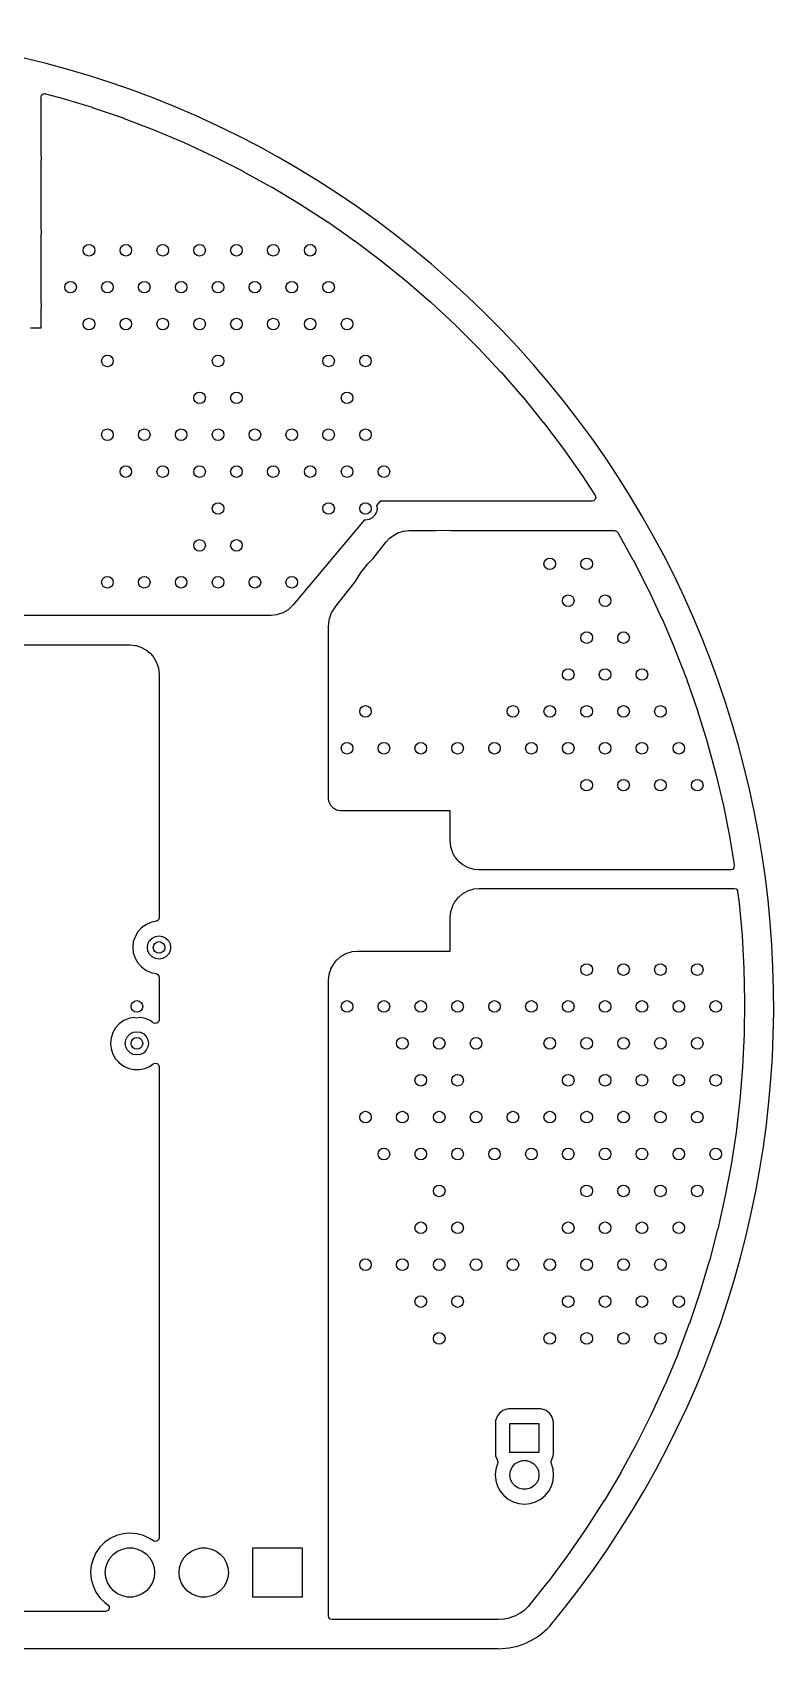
# Model space of a CAD drawing. Extents: x 116 to 183, y -93.2 to -37.6.
# Drawn here: x 157.4 to 183, y -93.2 to -37.6 of the extents above; entities that cross this region are included whole.
import ezdxf

# ---------------------------------------------------------------- set-up
doc = ezdxf.new("R2010")
doc.units = 0
doc.layers.add('BLACK', color=7, linetype='CONTINUOUS')

msp = doc.modelspace()

# ---------------------------------------------------------------- linework, layer by layer
at = {"layer": 'BLACK', "linetype": 'CONTINUOUS'}
for p, q in [((157.734, -39.813297), (157.753685, -39.746258)), ((157.734, -41.746888), (157.734, -39.813297)), ((157.753685, -39.746258), (157.806489, -39.700503)), ((157.806489, -39.700503), (157.875647, -39.690559)), ((157.875647, -39.690559), (157.890007, -39.693499)), ((157.890007, -39.693499), (158.41125, -39.832796)), ((158.41125, -39.832796), (158.415323, -39.833961)), ((158.415323, -39.833961), (159.493389, -40.162673)), ((159.493389, -40.162673), (159.497436, -40.163985)), ((159.497436, -40.163985), (160.563356, -40.53001)), ((160.563356, -40.53001), (160.567414, -40.531483)), ((160.567414, -40.531483), (161.619904, -40.934376)), ((161.619904, -40.934376), (161.623902, -40.935986)), ((161.623902, -40.935986), (162.661802, -41.375305)), ((162.661802, -41.375305), (162.665704, -41.377038)), ((162.665704, -41.377038), (163.687667, -41.852213)), ((157.734679, -41.759849), (157.734, -41.746888)), ((157.734, -42.07311), (157.734679, -42.060149)), ((157.734, -44.286888), (157.734, -42.07311)), ((157.75046, -41.91), (157.734679, -41.759849)), ((157.734679, -42.060149), (157.75046, -41.91)), ((163.687667, -41.852213), (163.691468, -41.854061)), ((163.691468, -41.854061), (164.69628, -42.36453)), ((164.69628, -42.36453), (164.700092, -42.366551)), ((164.700092, -42.366551), (165.470248, -42.792167)), ((165.470248, -42.792167), (165.686478, -42.911663)), ((165.686478, -42.911663), (165.69022, -42.913817)), ((165.69022, -42.913817), (166.657027, -43.492933)), ((166.657027, -43.492933), (166.660666, -43.495199)), ((166.660666, -43.495199), (167.606794, -44.107662)), ((157.734679, -44.299849), (157.734, -44.286888)), ((157.75046, -44.45), (157.734679, -44.299849)), ((157.734679, -44.600149), (157.75046, -44.45)), ((167.606794, -44.107662), (167.610326, -44.110038)), ((167.610326, -44.110038), (168.199336, -44.521111)), ((157.734, -44.61311), (157.734679, -44.600149)), ((157.734, -46.826888), (157.734, -44.61311)), ((168.199336, -44.521111), (168.534504, -44.755026)), ((168.534504, -44.755026), (168.537993, -44.757552)), ((168.537993, -44.757552), (168.822242, -44.971022)), ((168.822242, -44.971022), (169.439169, -45.434331)), ((169.439169, -45.434331), (169.442576, -45.436984)), ((169.442576, -45.436984), (170.319621, -46.144702)), ((170.319621, -46.144702), (170.322933, -46.147471)), ((170.322933, -46.147471), (171.174832, -46.885311)), ((157.734679, -46.839849), (157.734, -46.826888)), ((157.734, -47.15311), (157.734679, -47.140149)), ((157.734, -47.752), (157.734, -47.15311)), ((157.75046, -46.99), (157.734679, -46.839849)), ((157.734679, -47.140149), (157.75046, -46.99)), ((171.174832, -46.885311), (171.178045, -46.888194)), ((171.178045, -46.888194), (172.003709, -47.65521)), ((157.368509, -47.752), (157.480002, -47.752)), ((157.480002, -47.752), (157.734, -47.752)), ((172.003709, -47.65521), (172.006821, -47.658203)), ((172.006821, -47.658203), (172.805309, -48.453523)), ((172.805309, -48.453523), (172.808312, -48.45662)), ((172.808312, -48.45662), (172.94377, -48.601278)), ((172.94377, -48.601278), (173.578619, -49.279242)), ((173.578619, -49.279242), (173.581515, -49.282444)), ((173.581515, -49.282444), (174.322737, -50.131404)), ((174.322737, -50.131404), (174.325519, -50.134705)), ((174.325519, -50.134705), (175.03672, -51.008929)), ((175.03672, -51.008929), (175.039386, -51.012325)), ((175.039386, -51.012325), (175.719733, -51.910792)), ((175.719733, -51.910792), (175.722279, -51.914279)), ((175.722279, -51.914279), (176.370929, -52.835872)), ((176.370929, -52.835872), (176.373352, -52.839445)), ((176.373352, -52.839445), (176.823759, -53.529203)), ((169.31, -53.975), (169.290423, -54.098607)), ((169.418, -53.721), (169.293316, -53.86966)), ((169.293316, -53.86966), (169.31, -53.975)), ((176.719934, -53.721), (169.418, -53.721)), ((176.772265, -53.709417), (176.719934, -53.721)), ((176.824735, -53.663279), (176.772265, -53.709417)), ((176.823759, -53.529203), (176.843931, -53.596098)), ((176.843931, -53.596098), (176.824735, -53.663279)), ((168.874234, -54.369335), (166.420097, -57.295422)), ((168.91, -54.375), (168.874234, -54.369335)), ((169.033607, -54.355423), (168.91, -54.375)), ((169.145114, -54.298607), (169.033607, -54.355423)), ((169.233607, -54.210114), (169.145114, -54.298607)), ((169.290423, -54.098607), (169.233607, -54.210114)), ((169.629562, -55.116605), (169.742074, -54.996969)), ((169.742074, -54.996969), (169.758862, -54.982085)), ((169.758862, -54.982085), (169.886541, -54.888066)), ((169.886541, -54.888066), (169.90575, -54.876444)), ((169.90575, -54.876444), (170.048295, -54.806993)), ((170.048295, -54.806993), (170.069281, -54.799029)), ((170.069281, -54.799029), (170.222007, -54.756428)), ((170.222007, -54.756428), (170.244087, -54.752378)), ((170.244087, -54.752378), (170.407627, -54.737509)), ((170.407627, -54.737509), (170.418855, -54.737)), ((170.418855, -54.737), (171.329869, -54.737)), ((171.329869, -54.737), (171.59224, -54.72325)), ((171.59224, -54.72325), (171.854611, -54.737)), ((171.854611, -54.737), (177.494121, -54.737)), ((177.494121, -54.737), (177.56116, -54.756685)), ((177.56116, -54.756685), (177.602411, -54.800592)), ((177.602411, -54.800592), (178.12597, -55.739144)), ((169.171705, -55.700821), (169.622263, -55.125108)), ((169.622263, -55.125108), (169.629562, -55.116605)), ((168.561151, -56.47325), (168.760681, -56.166002)), ((168.760681, -56.166002), (168.991233, -55.881293)), ((168.991233, -55.881293), (169.171705, -55.700821)), ((178.12597, -55.739144), (178.128008, -55.74295)), ((178.128008, -55.74295), (178.642458, -56.745707)), ((167.856715, -57.381086), (168.549873, -56.495383)), ((168.549873, -56.495383), (168.561151, -56.47325)), ((178.642458, -56.745707), (178.644361, -56.749582)), ((178.644361, -56.749582), (179.123566, -57.769582)), ((166.410855, -57.305294), (166.268261, -57.441854)), ((166.420097, -57.295422), (166.410855, -57.305294)), ((165.642778, -57.658), (153.673067, -57.658)), ((165.656281, -57.657263), (165.642778, -57.658)), ((165.852545, -57.635763), (165.656281, -57.657263)), ((165.878911, -57.629916), (165.852545, -57.635763)), ((166.059413, -57.568626), (165.878911, -57.629916)), ((166.083887, -57.55721), (166.059413, -57.568626)), ((166.246838, -57.458298), (166.083887, -57.55721)), ((166.268261, -57.441854), (166.246838, -57.458298)), ((167.643693, -57.969551), (167.662876, -57.796934)), ((167.662876, -57.796934), (167.668886, -57.770223)), ((167.668886, -57.770223), (167.73191, -57.587431)), ((167.73191, -57.587431), (167.743644, -57.562683)), ((167.743644, -57.562683), (167.848893, -57.392308)), ((167.848893, -57.392308), (167.856715, -57.381086)), ((179.123566, -57.769582), (179.125334, -57.773521)), ((179.125334, -57.773521), (179.568759, -58.809628)), ((167.64, -58.009653), (167.640759, -57.995958)), ((167.64, -63.947267), (167.64, -58.009653)), ((167.640759, -57.995958), (167.643693, -57.969551)), ((155.70793, -58.674), (160.791907, -58.674)), ((160.791907, -58.674), (160.804061, -58.674597)), ((160.804061, -58.674597), (160.980941, -58.692018)), ((160.980941, -58.692018), (161.004769, -58.696757)), ((161.004769, -58.696757), (161.169001, -58.746576)), ((161.169001, -58.746576), (161.191453, -58.755877)), ((161.191453, -58.755877), (161.319573, -58.824358)), ((161.319573, -58.824358), (161.342798, -58.836772)), ((161.342798, -58.836772), (161.363008, -58.850276)), ((161.363008, -58.850276), (161.425824, -58.901827)), ((161.425824, -58.901827), (161.495666, -58.959145)), ((161.495666, -58.959145), (161.512854, -58.976333)), ((161.512854, -58.976333), (161.621722, -59.108989)), ((179.568759, -58.809628), (179.570388, -58.813626)), ((179.570388, -58.813626), (179.977467, -59.864515)), ((161.621722, -59.108989), (161.635227, -59.129201)), ((161.635227, -59.129201), (161.716121, -59.280543)), ((161.716121, -59.280543), (161.725424, -59.303001)), ((161.725424, -59.303001), (161.77524, -59.467224)), ((161.77524, -59.467224), (161.779982, -59.491065)), ((161.779982, -59.491065), (161.797403, -59.667938)), ((161.797403, -59.667938), (161.798, -59.680092)), ((161.798, -59.680092), (161.798, -68.066969)), ((179.977467, -59.864515), (179.978956, -59.868567)), ((179.978956, -59.868567), (180.349209, -60.933003)), ((180.349209, -60.933003), (180.350556, -60.937105)), ((180.350556, -60.937105), (180.683523, -62.01376)), ((180.683523, -62.01376), (180.684727, -62.017906)), ((180.684727, -62.017906), (180.980024, -63.10554)), ((180.980024, -63.10554), (180.981082, -63.109725)), ((180.981082, -63.109725), (181.238331, -64.206954)), ((167.641061, -63.963452), (167.64, -63.947267)), ((167.652644, -64.051434), (167.641061, -63.963452)), ((167.661022, -64.082702), (167.652644, -64.051434)), ((167.691845, -64.157115), (167.661022, -64.082702)), ((167.708029, -64.185147), (167.691845, -64.157115)), ((167.757063, -64.24905), (167.708029, -64.185147)), ((167.779949, -64.271936), (167.757063, -64.24905)), ((167.819294, -64.302126), (167.779949, -64.271936)), ((167.843852, -64.32097), (167.819294, -64.302126)), ((167.871884, -64.337154), (167.843852, -64.32097)), ((167.946297, -64.367977), (167.871884, -64.337154)), ((167.977563, -64.376355), (167.946297, -64.367977)), ((168.048271, -64.385664), (167.977563, -64.376355)), ((168.065547, -64.387939), (168.048271, -64.385664)), ((168.081732, -64.389), (168.065547, -64.387939)), ((170.830997, -64.389), (168.081732, -64.389)), ((170.831, -64.389), (170.830997, -64.389)), ((171.831, -64.389), (170.831, -64.389)), ((171.831, -65.389), (171.831, -64.389)), ((181.238331, -64.206954), (181.239243, -64.211174)), ((181.239243, -64.211174), (181.45814, -65.316683)), ((171.831, -65.389003), (171.831, -65.389)), ((171.831, -65.414907), (171.831, -65.389003)), ((171.831597, -65.427061), (171.831, -65.414907)), ((171.849018, -65.603941), (171.831597, -65.427061)), ((171.853757, -65.627769), (171.849018, -65.603941)), ((171.903575, -65.791998), (171.853757, -65.627769)), ((181.45814, -65.316683), (181.458905, -65.320932)), ((181.458905, -65.320932), (181.608609, -66.244722)), ((171.912878, -65.814456), (171.903575, -65.791998)), ((171.993772, -65.965798), (171.912878, -65.814456)), ((172.007277, -65.98601), (171.993772, -65.965798)), ((172.116145, -66.118666), (172.007277, -65.98601)), ((172.133333, -66.135854), (172.116145, -66.118666)), ((172.265989, -66.244722), (172.133333, -66.135854)), ((172.286201, -66.258227), (172.265989, -66.244722)), ((172.437543, -66.339121), (172.286201, -66.258227)), ((172.460001, -66.348424), (172.437543, -66.339121)), ((172.624224, -66.39824), (172.460001, -66.348424)), ((172.648065, -66.402982), (172.624224, -66.39824)), ((172.824939, -66.420403), (172.648065, -66.402982)), ((172.837093, -66.421), (172.824939, -66.420403)), ((181.491464, -66.421), (172.837093, -66.421)), ((181.493678, -66.42098), (181.491464, -66.421)), ((181.560356, -66.400102), (181.493678, -66.42098)), ((181.60516, -66.346489), (181.560356, -66.400102)), ((181.613867, -66.277164), (181.60516, -66.346489)), ((181.608609, -66.244722), (181.613867, -66.277164)), ((172.133328, -67.341149), (172.265995, -67.232272)), ((172.265995, -67.232272), (172.286195, -67.218775)), ((172.286195, -67.218775), (172.437549, -67.137875)), ((172.437549, -67.137875), (172.459994, -67.128577)), ((172.459994, -67.128577), (172.624232, -67.078757)), ((172.624232, -67.078757), (172.648056, -67.074018)), ((172.648056, -67.074018), (172.824939, -67.056597)), ((172.824939, -67.056597), (172.837093, -67.056)), ((172.837093, -67.056), (181.608724, -67.056)), ((181.608724, -67.056), (181.675763, -67.075685)), ((181.675763, -67.075685), (181.721518, -67.128489)), ((181.721518, -67.128489), (181.731744, -67.164437)), ((181.731744, -67.164437), (181.781249, -67.555766)), ((171.831597, -68.049938), (171.849018, -67.873056)), ((171.849018, -67.873056), (171.853757, -67.849232)), ((171.853757, -67.849232), (171.903577, -67.684994)), ((171.903577, -67.684994), (171.912875, -67.662549)), ((171.912875, -67.662549), (171.993775, -67.511195)), ((171.993775, -67.511195), (172.007272, -67.490995)), ((172.007272, -67.490995), (172.116149, -67.358328)), ((172.116149, -67.358328), (172.133328, -67.341149)), ((181.781249, -67.555766), (181.781716, -67.560058)), ((181.781716, -67.560058), (181.884156, -68.682386)), ((161.192129, -68.415111), (161.065466, -68.555785)), ((161.345265, -68.303851), (161.192129, -68.415111)), ((161.34527, -68.303848), (161.345265, -68.303851)), ((161.518192, -68.226857), (161.34527, -68.303848)), ((161.518197, -68.226855), (161.518192, -68.226857)), ((161.699781, -68.188259), (161.518197, -68.226855)), ((161.725511, -68.179763), (161.699781, -68.188259)), ((161.778315, -68.134008), (161.725511, -68.179763)), ((161.798, -68.066969), (161.778315, -68.134008)), ((171.831, -68.062092), (171.831597, -68.049938)), ((171.831, -69.215), (171.831, -68.062092)), ((160.912326, -68.899744), (160.89254, -69.088)), ((160.912327, -68.89974), (160.912326, -68.899744)), ((160.970818, -68.719722), (160.912327, -68.89974)), ((160.970821, -68.719715), (160.970818, -68.719722)), ((161.065466, -68.555785), (160.970821, -68.719715)), ((161.398, -69.088), (161.417577, -68.964393)), ((161.417577, -68.964393), (161.474393, -68.852886)), ((161.474393, -68.852886), (161.562886, -68.764393)), ((161.562886, -68.764393), (161.674393, -68.707577)), ((161.674393, -68.707577), (161.798, -68.688)), ((161.798, -68.688), (161.921607, -68.707577)), ((161.921607, -68.707577), (162.033114, -68.764393)), ((162.033114, -68.764393), (162.121607, -68.852886)), ((162.121607, -68.852886), (162.178423, -68.964393)), ((162.178423, -68.964393), (162.198, -69.088)), ((181.884156, -68.682386), (181.884473, -68.686691)), ((181.884473, -68.686691), (181.947778, -69.811868)), ((160.89254, -69.088), (160.912326, -69.276256)), ((160.912326, -69.276256), (160.912327, -69.276259)), ((160.912327, -69.276259), (160.970818, -69.456277)), ((160.970818, -69.456277), (160.970821, -69.456284)), ((160.970821, -69.456284), (161.065467, -69.620216)), ((161.417577, -69.211607), (161.398, -69.088)), ((161.474393, -69.323114), (161.417577, -69.211607)), ((161.562886, -69.411607), (161.474393, -69.323114)), ((161.674393, -69.468423), (161.562886, -69.411607)), ((161.798, -69.488), (161.674393, -69.468423)), ((161.921607, -69.468423), (161.798, -69.488)), ((162.033114, -69.411607), (161.921607, -69.468423)), ((162.121607, -69.323114), (162.033114, -69.411607)), ((162.178423, -69.211607), (162.121607, -69.323114)), ((162.198, -69.088), (162.178423, -69.211607)), ((167.816272, -69.649995), (167.925149, -69.517328)), ((167.925149, -69.517328), (167.942328, -69.500149)), ((167.942328, -69.500149), (168.074995, -69.391272)), ((168.074995, -69.391272), (168.095195, -69.377775)), ((168.095195, -69.377775), (168.246549, -69.296875)), ((168.246549, -69.296875), (168.268994, -69.287577)), ((168.268994, -69.287577), (168.433232, -69.237757)), ((168.433232, -69.237757), (168.457056, -69.233018)), ((168.457056, -69.233018), (168.633939, -69.215597)), ((168.633939, -69.215597), (168.646093, -69.215)), ((168.646093, -69.215), (170.830997, -69.215)), ((170.830997, -69.215), (170.831, -69.215)), ((170.831, -69.215), (171.831, -69.215)), ((161.065467, -69.620216), (161.192129, -69.760888)), ((161.192129, -69.760888), (161.345265, -69.872148)), ((161.345265, -69.872148), (161.34527, -69.872151)), ((161.34527, -69.872151), (161.518192, -69.949142)), ((161.518192, -69.949142), (161.518193, -69.949142)), ((161.518193, -69.949142), (161.518197, -69.949144)), ((161.518197, -69.949144), (161.699781, -69.98774)), ((161.699781, -69.98774), (161.761262, -70.020932)), ((161.761262, -70.020932), (161.795039, -70.082095)), ((161.795039, -70.082095), (161.798, -70.10903)), ((161.798, -70.10903), (161.798, -71.587182)), ((167.640597, -70.208938), (167.658018, -70.032056)), ((167.658018, -70.032056), (167.662757, -70.008232)), ((167.662757, -70.008232), (167.712577, -69.843994)), ((167.712577, -69.843994), (167.721875, -69.821549)), ((167.721875, -69.821549), (167.802775, -69.670195)), ((167.802775, -69.670195), (167.816272, -69.649995)), ((181.947778, -69.811868), (181.947946, -69.816182)), ((181.947946, -69.816182), (181.972045, -70.942931)), ((167.64, -70.221092), (167.640597, -70.208938)), ((167.64, -87.249), (167.64, -70.221092)), ((181.972062, -70.947249), (181.956925, -72.074124)), ((181.972045, -70.942931), (181.972062, -70.947249)), ((160.430129, -71.717111), (160.303466, -71.857785)), ((160.583265, -71.605851), (160.430129, -71.717111)), ((160.58327, -71.605848), (160.583265, -71.605851)), ((160.756192, -71.528857), (160.58327, -71.605848)), ((160.756197, -71.528855), (160.756192, -71.528857)), ((160.905789, -71.497058), (160.756197, -71.528855)), ((160.912393, -71.500423), (160.905789, -71.497058)), ((161.036, -71.52), (160.912393, -71.500423)), ((161.159607, -71.500423), (161.036, -71.52)), ((161.166209, -71.497059), (161.159607, -71.500423)), ((161.170001, -71.497865), (161.166209, -71.497059)), ((161.315802, -71.528855), (161.170001, -71.497865)), ((161.315807, -71.528857), (161.315802, -71.528855)), ((161.488729, -71.605848), (161.315807, -71.528857)), ((161.488734, -71.605851), (161.488729, -71.605848)), ((161.601115, -71.6875), (161.488734, -71.605851)), ((161.656353, -71.70992), (161.601115, -71.6875)), ((161.725511, -71.699976), (161.656353, -71.70992)), ((161.778315, -71.654221), (161.725511, -71.699976)), ((161.798, -71.587182), (161.778315, -71.654221)), ((160.150326, -72.201744), (160.13054, -72.39)), ((160.156822, -72.18175), (160.150326, -72.201744)), ((160.208818, -72.021722), (160.156822, -72.18175)), ((160.208821, -72.021715), (160.208818, -72.021722)), ((160.303466, -71.857785), (160.208821, -72.021715)), ((160.636, -72.39), (160.655577, -72.266393)), ((160.655577, -72.266393), (160.712393, -72.154886)), ((160.712393, -72.154886), (160.800886, -72.066393)), ((160.800886, -72.066393), (160.912393, -72.009577)), ((160.912393, -72.009577), (161.036, -71.99)), ((161.036, -71.99), (161.159607, -72.009577)), ((161.159607, -72.009577), (161.271114, -72.066393)), ((161.271114, -72.066393), (161.359607, -72.154886)), ((161.359607, -72.154886), (161.416423, -72.266393)), ((161.416423, -72.266393), (161.436, -72.39)), ((181.956792, -72.078439), (181.902433, -73.204138)), ((181.956925, -72.074124), (181.956792, -72.078439)), ((160.13054, -72.39), (160.150326, -72.578256)), ((160.150326, -72.578256), (160.150327, -72.578259)), ((160.150327, -72.578259), (160.208818, -72.758277)), ((160.208818, -72.758277), (160.208821, -72.758284)), ((160.208821, -72.758284), (160.303467, -72.922216)), ((160.655577, -72.513607), (160.636, -72.39)), ((160.712393, -72.625114), (160.655577, -72.513607)), ((160.800886, -72.713607), (160.712393, -72.625114)), ((160.912393, -72.770423), (160.800886, -72.713607)), ((161.036, -72.79), (160.912393, -72.770423)), ((161.159607, -72.770423), (161.036, -72.79)), ((161.271114, -72.713607), (161.159607, -72.770423)), ((161.359607, -72.625114), (161.271114, -72.713607)), ((161.416423, -72.513607), (161.359607, -72.625114)), ((161.436, -72.39), (161.416423, -72.513607)), ((160.303467, -72.922216), (160.384559, -73.012277)), ((160.384559, -73.012277), (160.430129, -73.062888)), ((160.430129, -73.062888), (160.583265, -73.174148)), ((160.583265, -73.174148), (160.58327, -73.174151)), ((160.58327, -73.174151), (160.756192, -73.251142)), ((160.756192, -73.251142), (160.756197, -73.251144)), ((160.756197, -73.251144), (160.941354, -73.2905)), ((160.941354, -73.2905), (160.941355, -73.2905)), ((160.941355, -73.2905), (161.130644, -73.2905)), ((161.130644, -73.2905), (161.130646, -73.2905)), ((161.130646, -73.2905), (161.315803, -73.251144)), ((161.315803, -73.251144), (161.48873, -73.174151)), ((161.48873, -73.174151), (161.601115, -73.092499)), ((161.601115, -73.092499), (161.666921, -73.069019)), ((161.666921, -73.069019), (161.734975, -73.084844)), ((161.734975, -73.084844), (161.78367, -73.13495)), ((161.78367, -73.13495), (161.798, -73.192817)), ((161.798, -73.192817), (161.798, -89.422131)), ((181.902149, -73.208446), (181.80864, -74.331524)), ((181.902433, -73.204138), (181.902149, -73.208446)), ((181.808207, -74.335819), (181.675658, -75.454973)), ((181.80864, -74.331524), (181.808207, -74.335819)), ((181.675076, -75.459251), (181.503644, -76.573135)), ((181.675658, -75.454973), (181.675076, -75.459251)), ((181.502913, -76.57739), (181.292816, -77.6846)), ((181.503644, -76.573135), (181.502913, -76.57739)), ((181.291938, -77.688827), (181.043413, -78.788107)), ((181.292816, -77.6846), (181.291938, -77.688827)), ((181.042387, -78.792301), (180.755762, -79.882196)), ((181.043413, -78.788107), (181.042387, -78.792301)), ((180.754592, -79.886351), (180.430183, -80.965664)), ((180.755762, -79.882196), (180.754592, -79.886351)), ((180.428868, -80.969776), (180.067097, -82.037106)), ((180.430183, -80.965664), (180.428868, -80.969776)), ((180.06564, -82.04117), (179.666935, -83.095252)), ((180.067097, -82.037106), (180.06564, -82.04117)), ((179.665338, -83.099263), (179.23017, -84.138853)), ((179.666935, -83.095252), (179.665338, -83.099263)), ((179.228434, -84.142806), (178.757339, -85.166621)), ((179.23017, -84.138853), (179.228434, -84.142806)), ((173.529452, -85.121455), (173.443206, -85.236664)), ((173.529455, -85.121452), (173.529452, -85.121455)), ((173.644664, -85.035206), (173.529455, -85.121452)), ((173.644671, -85.035202), (173.644664, -85.035206)), ((173.779516, -84.984908), (173.644671, -85.035202)), ((173.839123, -84.978501), (173.779516, -84.984908)), ((173.839129, -84.9785), (173.839123, -84.978501)), ((174.934864, -84.9785), (173.839129, -84.9785)), ((174.934873, -84.9785), (174.934864, -84.9785)), ((174.934881, -84.9785), (174.934873, -84.9785)), ((174.934883, -84.978501), (174.934881, -84.9785)), ((174.994483, -84.984908), (174.934883, -84.978501)), ((175.129328, -85.035202), (174.994482, -84.984908)), ((174.994482, -84.984908), (174.994483, -84.984908)), ((175.129335, -85.035206), (175.129328, -85.035202)), ((175.244544, -85.121452), (175.129335, -85.035206)), ((175.244547, -85.121455), (175.244544, -85.121452)), ((175.330793, -85.236664), (175.244547, -85.121455)), ((173.386501, -85.431123), (173.3865, -85.431135)), ((173.3865, -85.431135), (173.3865, -86.52687)), ((173.392908, -85.371517), (173.386501, -85.431116)), ((173.386501, -85.431116), (173.386501, -85.431123)), ((173.443202, -85.236671), (173.392908, -85.371517)), ((173.443206, -85.236664), (173.443202, -85.236671)), ((173.887, -86.479), (173.887, -85.479)), ((173.887, -85.479), (174.887, -85.479)), ((174.887, -85.479), (174.887, -86.479)), ((175.330795, -85.236668), (175.330793, -85.236664)), ((175.330796, -85.236669), (175.330795, -85.236668)), ((175.381091, -85.371517), (175.330796, -85.236669)), ((175.387499, -85.431128), (175.381091, -85.371517)), ((175.3875, -86.526873), (175.387499, -85.431128)), ((178.755466, -85.170511), (178.249023, -86.177293)), ((178.757339, -85.166621), (178.755466, -85.170511)), ((178.247016, -86.181115), (177.70585, -87.169624)), ((178.249023, -86.177293), (178.247016, -86.181115)), ((173.3865, -86.52687), (173.386501, -86.526876)), ((173.386501, -86.526876), (173.392908, -86.586483)), ((173.392908, -86.586483), (173.443202, -86.721328)), ((173.443202, -86.721328), (173.443204, -86.721331)), ((173.443204, -86.721331), (173.449231, -86.729382)), ((173.449231, -86.729382), (173.473648, -86.794846)), ((173.473648, -86.794846), (173.460105, -86.85847)), ((174.887, -86.479), (173.887, -86.479)), ((174.05957, -86.871125), (174.179292, -86.794184)), ((174.179292, -86.794184), (174.315843, -86.754089)), ((174.315843, -86.754089), (174.458157, -86.754089)), ((174.458157, -86.754089), (174.594708, -86.794184)), ((174.594708, -86.794184), (174.71443, -86.871125)), ((175.300435, -86.793746), (175.324771, -86.729379)), ((175.313911, -86.858467), (175.300435, -86.793746)), ((175.324771, -86.729379), (175.330796, -86.721331)), ((175.330796, -86.721331), (175.381091, -86.586483)), ((175.381091, -86.586483), (175.3875, -86.526873)), ((167.64, -92.106831), (167.64, -87.249)), ((173.400975, -87.05287), (173.381659, -87.249)), ((173.381659, -87.249), (173.400975, -87.445129)), ((173.458188, -86.864267), (173.400975, -87.05287)), ((173.459324, -86.862143), (173.458188, -86.864267)), ((173.459595, -86.860869), (173.459324, -86.862143)), ((173.460518, -86.858641), (173.459595, -86.860869)), ((173.460105, -86.85847), (173.460518, -86.858641)), ((173.887, -87.249), (173.907254, -87.108134)), ((173.907254, -87.389866), (173.887, -87.249)), ((173.907254, -87.108134), (173.966373, -86.97868)), ((173.966373, -86.97868), (174.05957, -86.871125)), ((174.71443, -86.871125), (174.807627, -86.97868)), ((174.807627, -86.97868), (174.866746, -87.108134)), ((174.866746, -87.108134), (174.887, -87.249)), ((174.887, -87.249), (174.866746, -87.389866)), ((175.313483, -86.858645), (175.313911, -86.858467)), ((175.314418, -86.860904), (175.313483, -86.858645)), ((175.314677, -86.862146), (175.314418, -86.860904)), ((175.315814, -86.864273), (175.314677, -86.862146)), ((175.373024, -87.052868), (175.315814, -86.864273)), ((175.392341, -87.249), (175.373024, -87.052868)), ((175.373024, -87.445132), (175.392341, -87.249)), ((177.703712, -87.173375), (177.128425, -88.142512)), ((177.70585, -87.169624), (177.703712, -87.173375)), ((173.400975, -87.445129), (173.458188, -87.633733)), ((173.458188, -87.633733), (173.551086, -87.807532)), ((173.551086, -87.807532), (173.55109, -87.807539)), ((173.55109, -87.807539), (173.676116, -87.959883)), ((173.966373, -87.51932), (173.907254, -87.389866)), ((174.05957, -87.626875), (173.966373, -87.51932)), ((174.179292, -87.703816), (174.05957, -87.626875)), ((174.315843, -87.743911), (174.179292, -87.703816)), ((174.458157, -87.743911), (174.315843, -87.743911)), ((174.594708, -87.703816), (174.458157, -87.743911)), ((174.71443, -87.626875), (174.594708, -87.703816)), ((174.807627, -87.51932), (174.71443, -87.626875)), ((174.866746, -87.389866), (174.807627, -87.51932)), ((175.097883, -87.959883), (175.22291, -87.807538)), ((175.22291, -87.807538), (175.315814, -87.633727)), ((175.315814, -87.633727), (175.373024, -87.445132)), ((173.676116, -87.959883), (173.82846, -88.084909)), ((173.82846, -88.084909), (173.828467, -88.084913)), ((173.828467, -88.084913), (174.002266, -88.177811)), ((174.002266, -88.177811), (174.002269, -88.177811)), ((174.002269, -88.177811), (174.002273, -88.177814)), ((174.002273, -88.177814), (174.190868, -88.235024)), ((174.190868, -88.235024), (174.387, -88.254341)), ((174.387, -88.254341), (174.583132, -88.235024)), ((174.583132, -88.235024), (174.771727, -88.177814)), ((174.771727, -88.177814), (174.945538, -88.08491)), ((174.945538, -88.08491), (175.097883, -87.959883)), ((177.126157, -88.146185), (176.517496, -89.094684)), ((177.128425, -88.142512), (177.126157, -88.146185)), ((159.925837, -89.569755), (159.758745, -89.736847)), ((160.119409, -89.434215), (159.925837, -89.569755)), ((160.119411, -89.434214), (160.119409, -89.434215)), ((160.333575, -89.334348), (160.119411, -89.434214)), ((160.333584, -89.334344), (160.333575, -89.334348)), ((160.561826, -89.273188), (160.333584, -89.334344)), ((160.561836, -89.273186), (160.561826, -89.273188)), ((160.797239, -89.252591), (160.561836, -89.273186)), ((160.797241, -89.252591), (160.797239, -89.252591)), ((161.032643, -89.273186), (160.797241, -89.252591)), ((161.032653, -89.273188), (161.032643, -89.273186)), ((161.260895, -89.334344), (161.032653, -89.273188)), ((161.260899, -89.334346), (161.260895, -89.334344)), ((161.260903, -89.334347), (161.260899, -89.334346)), ((161.449156, -89.422131), (161.260903, -89.334347)), ((161.47507, -89.434215), (161.449156, -89.422131)), ((161.475074, -89.434217), (161.47507, -89.434215)), ((161.602877, -89.523706), (161.475074, -89.434217)), ((161.656353, -89.544869), (161.602877, -89.523706)), ((161.725511, -89.534925), (161.656353, -89.544869)), ((161.778315, -89.48917), (161.725511, -89.534925)), ((161.798, -89.422131), (161.778315, -89.48917)), ((176.515101, -89.098276), (175.87381, -90.024986)), ((176.517496, -89.094684), (176.515101, -89.098276)), ((159.523334, -90.144594), (159.462178, -90.372836)), ((159.523338, -90.144585), (159.523334, -90.144594)), ((159.623204, -89.930421), (159.523338, -90.144585)), ((159.623205, -89.930419), (159.623204, -89.930421)), ((159.758745, -89.736847), (159.623205, -89.930419)), ((160.020726, -90.262524), (160.109576, -90.108633)), ((160.109576, -90.108633), (160.228479, -89.976577)), ((160.228479, -89.976577), (160.37224, -89.872128)), ((160.37224, -89.872128), (160.534576, -89.799852)), ((160.534576, -89.799852), (160.708391, -89.762906)), ((160.708391, -89.762906), (160.886089, -89.762906)), ((160.886089, -89.762906), (161.059904, -89.799852)), ((161.059904, -89.799852), (161.22224, -89.872128)), ((161.22224, -89.872128), (161.366001, -89.976577)), ((161.366001, -89.976577), (161.484904, -90.108633)), ((161.484904, -90.108633), (161.573754, -90.262524)), ((162.560726, -90.262524), (162.649576, -90.108633)), ((162.649576, -90.108633), (162.768479, -89.976577)), ((162.768479, -89.976577), (162.91224, -89.872128)), ((162.91224, -89.872128), (163.074576, -89.799852)), ((163.074576, -89.799852), (163.248391, -89.762906)), ((163.248391, -89.762906), (163.426089, -89.762906)), ((163.426089, -89.762906), (163.599904, -89.799852)), ((163.599904, -89.799852), (163.76224, -89.872128)), ((163.76224, -89.872128), (163.906001, -89.976577)), ((163.906001, -89.976577), (164.024904, -90.108633)), ((164.024904, -90.108633), (164.113754, -90.262524)), ((165.02724, -91.45825), (165.02724, -89.75825)), ((165.02724, -89.75825), (166.72724, -89.75825)), ((166.72724, -89.75825), (166.72724, -91.45825)), ((175.871292, -90.028493), (175.198107, -90.932346)), ((175.87381, -90.024986), (175.871292, -90.028493)), ((159.462176, -90.372846), (159.441581, -90.608249)), ((159.441581, -90.608249), (159.441581, -90.60825)), ((159.441581, -90.60825), (159.462176, -90.843653)), ((159.462178, -90.372836), (159.462176, -90.372846)), ((159.94724, -90.60825), (159.965815, -90.431525)), ((159.965815, -90.784975), (159.94724, -90.60825)), ((159.965815, -90.431525), (160.020726, -90.262524)), ((161.573754, -90.262524), (161.628665, -90.431525)), ((161.628665, -90.431525), (161.64724, -90.60825)), ((161.64724, -90.60825), (161.628665, -90.784975)), ((162.48724, -90.60825), (162.505815, -90.431525)), ((162.505815, -90.784975), (162.48724, -90.60825)), ((162.505815, -90.431525), (162.560726, -90.262524)), ((164.113754, -90.262524), (164.168665, -90.431525)), ((164.168665, -90.431525), (164.18724, -90.60825)), ((164.18724, -90.60825), (164.168665, -90.784975)), ((159.462176, -90.843653), (159.462178, -90.843663)), ((159.462178, -90.843663), (159.523334, -91.071905)), ((159.523334, -91.071905), (159.523336, -91.071909)), ((159.523336, -91.071909), (159.523337, -91.071913)), ((159.523337, -91.071913), (159.623205, -91.28608)), ((160.020726, -90.953976), (159.965815, -90.784975)), ((160.109576, -91.107867), (160.020726, -90.953976)), ((160.228479, -91.239923), (160.109576, -91.107867)), ((160.37224, -91.344372), (160.228479, -91.239923)), ((161.366001, -91.239923), (161.22224, -91.344372)), ((161.484904, -91.107867), (161.366001, -91.239923)), ((161.573754, -90.953976), (161.484904, -91.107867)), ((161.628665, -90.784975), (161.573754, -90.953976)), ((162.560726, -90.953976), (162.505815, -90.784975)), ((162.649576, -91.107867), (162.560726, -90.953976)), ((162.768479, -91.239923), (162.649576, -91.107867)), ((162.91224, -91.344372), (162.768479, -91.239923)), ((163.906001, -91.239923), (163.76224, -91.344372)), ((164.024904, -91.107867), (163.906001, -91.239923)), ((164.113754, -90.953976), (164.024904, -91.107867)), ((164.168665, -90.784975), (164.113754, -90.953976)), ((175.195468, -90.935763), (174.519244, -91.780627)), ((175.198107, -90.932346), (175.195468, -90.935763)), ((159.623205, -91.28608), (159.623207, -91.286084)), ((159.623207, -91.286084), (159.758741, -91.479645)), ((159.758741, -91.479645), (159.758746, -91.479652)), ((159.758746, -91.479652), (159.925837, -91.646743)), ((159.925837, -91.646743), (159.925843, -91.646748)), ((159.925843, -91.646748), (160.033921, -91.722425)), ((160.033921, -91.722425), (160.077546, -91.777002)), ((160.077546, -91.777002), (160.08474, -91.8465)), ((160.534576, -91.416648), (160.37224, -91.344372)), ((160.708391, -91.453594), (160.534576, -91.416648)), ((160.886089, -91.453594), (160.708391, -91.453594)), ((161.059904, -91.416648), (160.886089, -91.453594)), ((161.22224, -91.344372), (161.059904, -91.416648)), ((163.074576, -91.416648), (162.91224, -91.344372)), ((163.248391, -91.453594), (163.074576, -91.416648)), ((163.426089, -91.453594), (163.248391, -91.453594)), ((163.599904, -91.416648), (163.426089, -91.453594)), ((163.76224, -91.344372), (163.599904, -91.416648)), ((166.72724, -91.45825), (165.02724, -91.45825)), ((174.50731, -91.793542), (174.390675, -91.903049)), ((174.519244, -91.780627), (174.50731, -91.793542)), ((159.962798, -91.948), (137.785093, -91.948)), ((159.992987, -91.944269), (159.962798, -91.948)), ((160.053217, -91.908855), (159.992987, -91.944269)), ((160.08474, -91.8465), (160.053217, -91.908855)), ((167.651206, -92.158342), (167.64, -92.106831)), ((167.696961, -92.211146), (167.651206, -92.158342)), ((167.764, -92.230831), (167.696961, -92.211146)), ((173.477748, -92.230831), (167.764, -92.230831)), ((173.486238, -92.23054), (173.477748, -92.230831)), ((173.494338, -92.229984), (173.486238, -92.23054)), ((173.668337, -92.21804), (173.494338, -92.229984)), ((173.685161, -92.215719), (173.668337, -92.21804)), ((173.859662, -92.179326), (173.685161, -92.215719)), ((173.876011, -92.174729), (173.859662, -92.179326)), ((174.043917, -92.114829), (173.876011, -92.174729)), ((174.059485, -92.10804), (174.043917, -92.114829)), ((174.217619, -92.025765), (174.059485, -92.10804)), ((174.232112, -92.016913), (174.217619, -92.025765)), ((174.377526, -91.913799), (174.232112, -92.016913)), ((174.390675, -91.903049), (174.377526, -91.913799)), ((173.482, -93.231331), (125.476, -93.231331))]:
    msp.add_line(p, q, dxfattribs=at)
at = {"layer": 'BLACK'}
for centre in [(159.385, -45.085), (160.655, -45.085), (161.925, -45.085), (163.195, -45.085), (164.465, -45.085), (165.735, -45.085), (167.005, -45.085), (158.75, -46.355), (160.02, -46.355), (161.29, -46.355), (162.56, -46.355), (163.83, -46.355), (165.1, -46.355), (166.37, -46.355), (167.64, -46.355), (159.385, -47.625), (160.655, -47.625), (161.925, -47.625), (163.195, -47.625), (164.465, -47.625), (165.735, -47.625), (167.005, -47.625), (168.275, -47.625), (160.02, -48.895), (163.83, -48.895), (167.64, -48.895), (168.91, -48.895), (163.195, -50.165), (164.465, -50.165), (168.275, -50.165), (160.02, -51.435), (161.29, -51.435), (162.56, -51.435), (163.83, -51.435), (165.1, -51.435), (166.37, -51.435), (167.64, -51.435), (168.91, -51.435), (160.655, -52.705), (161.925, -52.705), (163.195, -52.705), (164.465, -52.705), (165.735, -52.705), (167.005, -52.705), (168.275, -52.705), (169.545, -52.705), (163.83, -53.975), (167.64, -53.975), (168.91, -53.975), (163.195, -55.245), (164.465, -55.245), (175.26, -55.88), (176.53, -55.88), (160.02, -56.515), (161.29, -56.515), (162.56, -56.515), (163.83, -56.515), (165.1, -56.515), (166.37, -56.515), (175.895, -57.15), (177.165, -57.15), (176.53, -58.42), (177.8, -58.42), (175.895, -59.69), (177.165, -59.69), (178.435, -59.69), (168.91, -60.96), (173.99, -60.96), (175.26, -60.96), (176.53, -60.96), (177.8, -60.96), (179.07, -60.96), (168.275, -62.23), (169.545, -62.23), (170.815, -62.23), (172.085, -62.23), (173.355, -62.23), (174.625, -62.23), (175.895, -62.23), (177.165, -62.23), (178.435, -62.23), (179.705, -62.23), (176.53, -63.5), (177.8, -63.5), (179.07, -63.5), (180.34, -63.5), (161.798, -69.088), (176.53, -69.85), (177.8, -69.85), (179.07, -69.85), (180.34, -69.85), (161.036, -71.12), (168.275, -71.12), (169.545, -71.12), (170.815, -71.12), (172.085, -71.12), (173.355, -71.12), (174.625, -71.12), (175.895, -71.12), (177.165, -71.12), (178.435, -71.12), (179.705, -71.12), (180.975, -71.12), (161.036, -72.39), (170.18, -72.39), (171.45, -72.39), (172.72, -72.39), (175.26, -72.39), (176.53, -72.39), (177.8, -72.39), (179.07, -72.39), (180.34, -72.39), (170.815, -73.66), (172.085, -73.66), (175.895, -73.66), (177.165, -73.66), (178.435, -73.66), (179.705, -73.66), (180.975, -73.66), (168.91, -74.93), (170.18, -74.93), (171.45, -74.93), (172.72, -74.93), (173.99, -74.93), (175.26, -74.93), (176.53, -74.93), (177.8, -74.93), (179.07, -74.93), (180.34, -74.93), (169.545, -76.2), (170.815, -76.2), (172.085, -76.2), (173.355, -76.2), (174.625, -76.2), (175.895, -76.2), (177.165, -76.2), (178.435, -76.2), (179.705, -76.2), (180.975, -76.2), (171.45, -77.47), (176.53, -77.47), (177.8, -77.47), (179.07, -77.47), (180.34, -77.47), (170.815, -78.74), (172.085, -78.74), (175.895, -78.74), (177.165, -78.74), (178.435, -78.74), (179.705, -78.74), (168.91, -80.01), (170.18, -80.01), (171.45, -80.01), (172.72, -80.01), (173.99, -80.01), (175.26, -80.01), (176.53, -80.01), (177.8, -80.01), (179.07, -80.01), (170.815, -81.28), (172.085, -81.28), (175.895, -81.28), (177.165, -81.28), (178.435, -81.28), (179.705, -81.28), (171.45, -82.55), (175.26, -82.55), (176.53, -82.55), (177.8, -82.55), (179.07, -82.55)]:
    msp.add_circle(centre, 0.2, dxfattribs=at)
for centre, radius, start, end in [((149.479, -71.074279), 33.493849, -399.6709423, -140.3290577), ((173.482, -90.805), 2.426332, -90, -42.8789036)]:
    msp.add_arc(centre, radius, start, end, dxfattribs=at)

doc.saveas('drawing.dxf')
